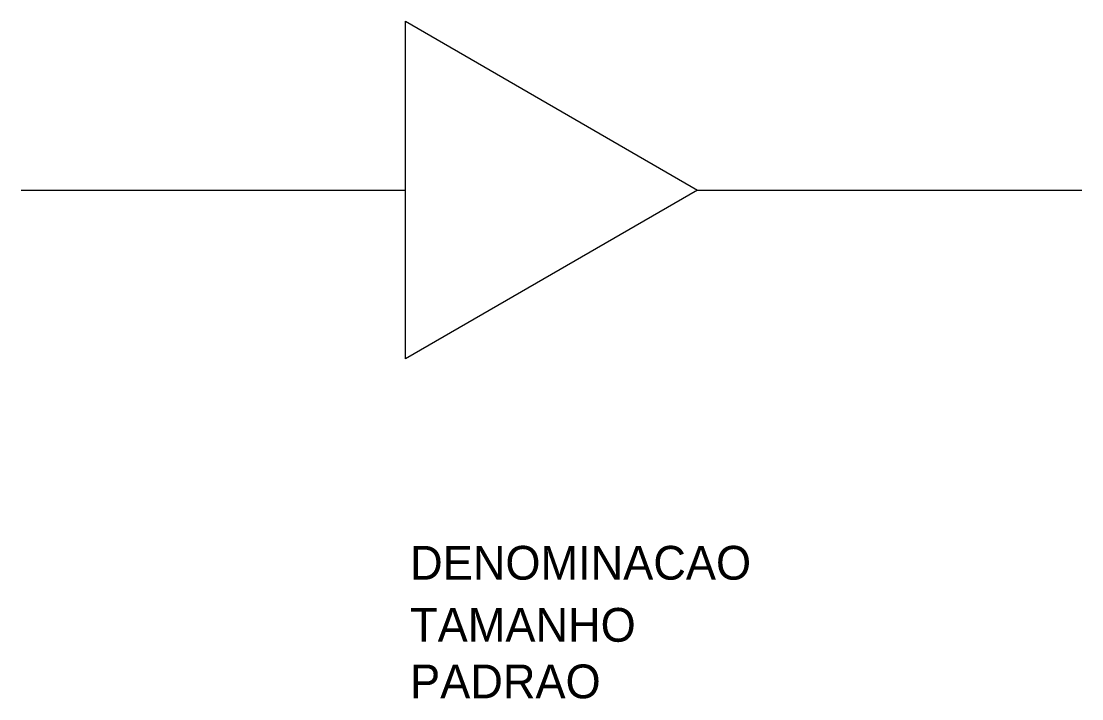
# Model space of a CAD drawing. Extents: x 122 to 279, y 108 to 208.
import ezdxf

# ---------------------------------------------------------------- set-up
doc = ezdxf.new("R2010")
doc.units = 0
doc.layers.add('TUPY', color=3, linetype='CONTINUOUS')

msp = doc.modelspace()

# ---------------------------------------------------------------- linework, layer by layer
at = {"layer": 'TUPY', "color": 0}
for p, q in [((121.93, 183.02), (178.85, 183.02)), ((222.15, 183.02), (279.07, 183.02))]:
    msp.add_line(p, q, dxfattribs=at)
msp.add_lwpolyline([(178.85, 158.02), (178.85, 208.02), (222.15, 183.02)], close=True, dxfattribs=at)

# ---------------------------------------------------------------- texts
at = {"layer": 'TUPY', "color": 0, "flags": 1}
for tag, p, s in [('DENOMINACAO', (179.55, 125.35), 'DIRECAO DO FLUXO PNEUMATICO'), ('TAMANHO', (179.55, 116.16), ''), ('PADRAO', (179.55, 107.79), '')]:
    msp.add_attdef(tag, p, s, height=5, dxfattribs=at)

doc.saveas('drawing.dxf')
